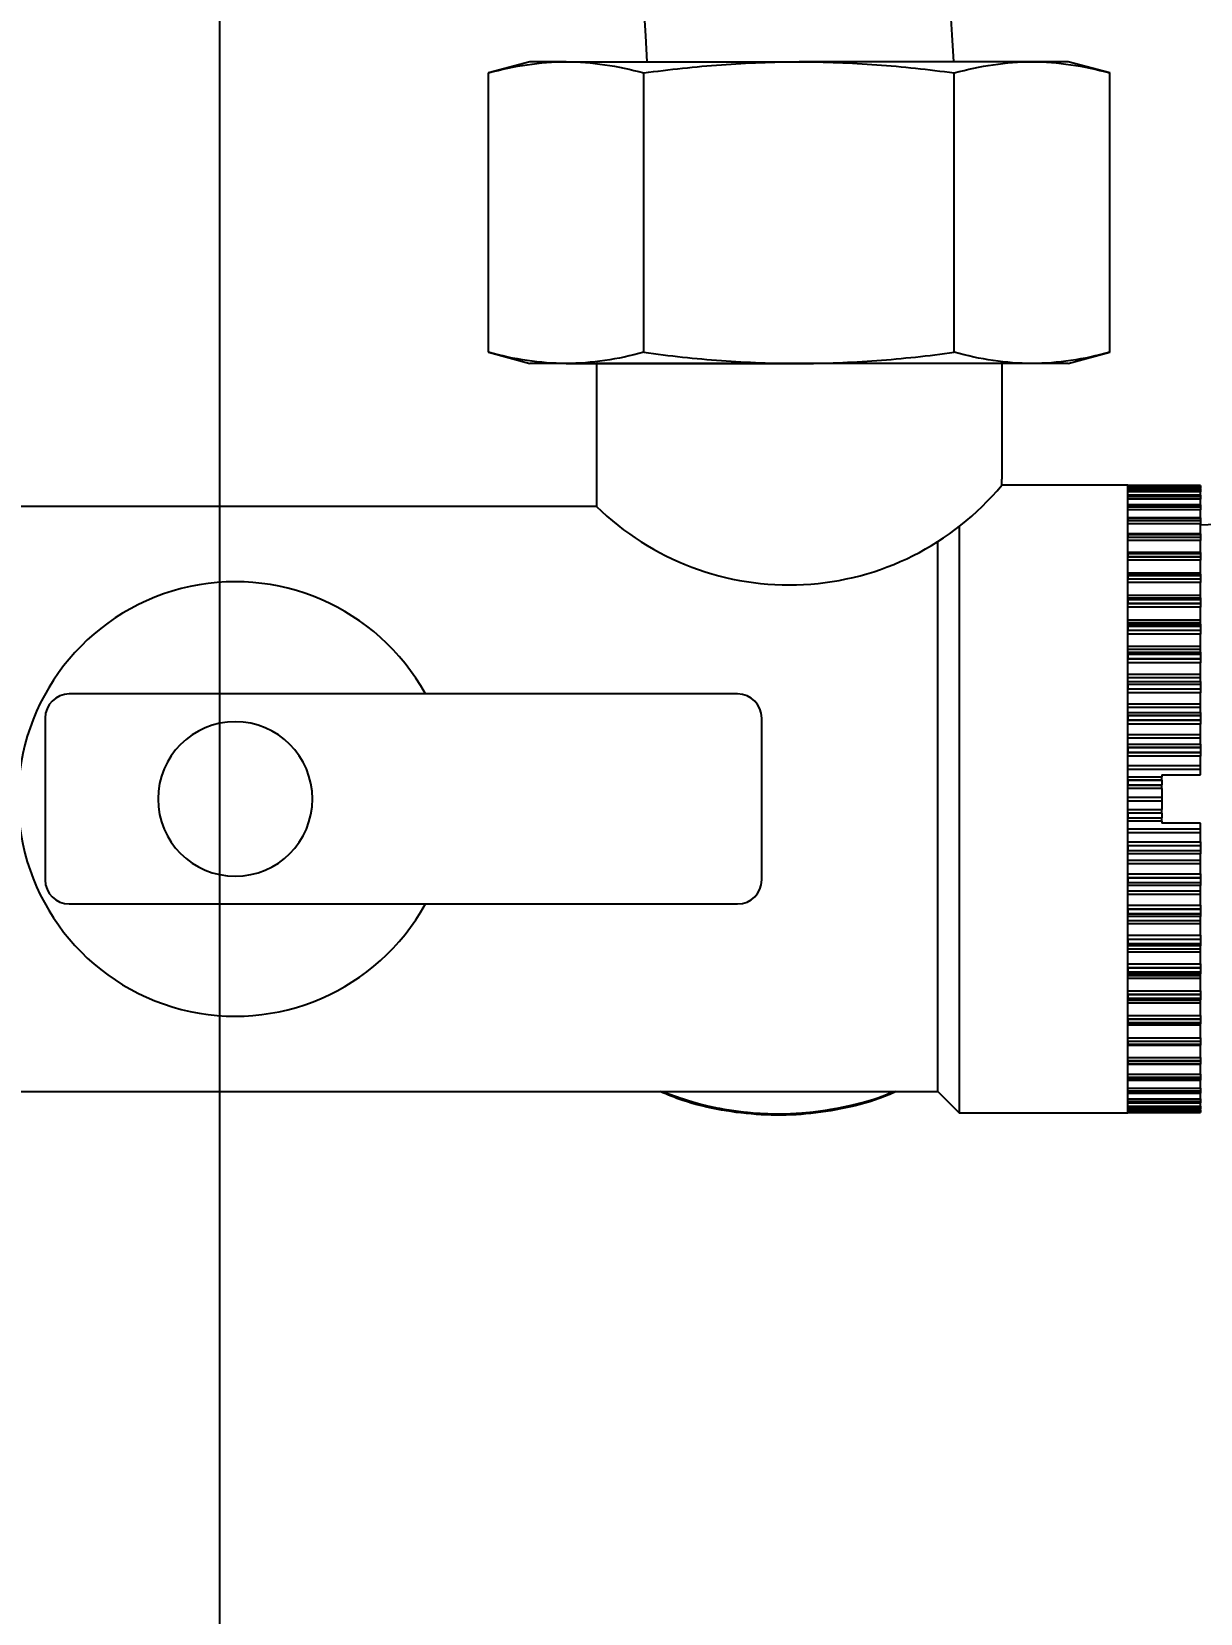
# Model space of a CAD drawing. Extents: x 2670 to 5532, y 31 to 2464.
# Drawn here: x 2908 to 2956.4, y 399.9 to 465.5 of the extents above; entities that cross this region are included whole.
import ezdxf

# ---------------------------------------------------------------- set-up
doc = ezdxf.new("R2010")
doc.units = 0
doc.header["$LTSCALE"] = 20
doc.header["$MEASUREMENT"] = 0
doc.layers.get('0').update_dxf_attribs({"linetype": 'CONTINUOUS'})
doc.layers.get('DEFPOINTS').update_dxf_attribs({"linetype": 'CONTINUOUS'})
doc.layers.add('4', color=4, linetype='CONTINUOUS')
doc.styles.get("Standard").update_dxf_attribs({"font": 'NanumGothic.ttf'})
doc.dimstyles.get("Standard").update_dxf_attribs({"dimtxt": 2.7, "dimasz": 2.5, "dimexe": 1.5, "dimexo": 1.5, "dimgap": 1.5, "dimtad": 1, "dimdec": 0, "dimlfac": 10, "dimzin": 0, "dimdsep": 46, "dimtxsty": 'Standard', "dimcen": 0, "dimclrt": 2, "dimadec": 0, "dimazin": 0, "dimtfac": 1, "dimtdec": 0, "dimtmove": 0, "dimatfit": 3, "dimfxl": 0, "dimtolj": 1, "dimtzin": 0, "dimarcsym": 0})

# ---------------------------------------------------------------- blocks, each defined once
blk = doc.blocks.new('*D31')
at = {"color": 3, "lineweight": -2, "ltscale": 10}
for p, q in [((2915.782, 663.435), (2915.782, 155.76)), ((3200.782, 205.096), (3200.782, 155.76)), ((2935.782, 160.76), (3180.782, 160.76))]:
    blk.add_line(p, q, dxfattribs=at)
at = {"color": 3, "ltscale": 10}
for points in [[(2935.782, 164.093), (2935.782, 157.426), (2915.782, 160.76)], [(3180.782, 164.093), (3180.782, 157.426), (3200.782, 160.76)]]:
    blk.add_solid(points, dxfattribs=at)
at = {"layer": 'DEFPOINTS', "color": 0, "ltscale": 10}
for p in [(2915.782, 664.935), (3200.782, 206.596), (3200.782, 160.76)]:
    blk.add_point(p, dxfattribs=at)
at = {"color": 2, "ltscale": 10, "insert": (3058.282, 184.368), "char_height": 25, "attachment_point": 5}
blk.add_mtext('\\A1;285', dxfattribs=at)
blk = doc.blocks.new('*D26')
at = {"color": 3, "lineweight": -2}
for p, q in [((2994.838, 753.935), (2779.894, 753.935)), ((2785.894, 729.935), (2785.894, 543.79)), ((2785.894, 307.687), (2785.894, 493.832)), ((2894.84, 283.687), (2779.894, 283.687))]:
    blk.add_line(p, q, dxfattribs=at)
at = {"color": 3}
for points in [[(2781.894, 729.935), (2789.894, 729.935), (2785.894, 753.935)], [(2781.894, 307.687), (2789.894, 307.687), (2785.894, 283.687)]]:
    blk.add_solid(points, dxfattribs=at)
at = {"layer": 'DEFPOINTS', "color": 0}
for p in [(2996.638, 753.935), (2785.894, 283.687), (2896.64, 283.687)]:
    blk.add_point(p, dxfattribs=at)
at = {"color": 2, "insert": (2785.894, 518.811), "char_height": 24, "attachment_point": 5}
blk.add_mtext('\\A1;470', dxfattribs=at)
blk = doc.blocks.new('*D30')
at = {"color": 3, "linetype": 'ByBlock', "lineweight": -2}
for p, q in [((3605.371, 707.347), (3605.371, 30.904)), ((2895.782, 282.187), (2895.782, 30.904)), ((2915.782, 35.904), (3585.371, 35.904))]:
    blk.add_line(p, q, dxfattribs=at)
at = {"color": 3}
for points in [[(2915.782, 39.238), (2915.782, 32.571), (2895.782, 35.904)], [(3585.371, 39.238), (3585.371, 32.571), (3605.371, 35.904)]]:
    blk.add_solid(points, dxfattribs=at)
at = {"layer": 'DEFPOINTS', "color": 0}
for p in [(3605.371, 708.847), (2895.782, 283.687), (3605.371, 35.904)]:
    blk.add_point(p, dxfattribs=at)
at = {"color": 2, "insert": (3244.56, 59.424), "char_height": 25, "attachment_point": 5}
blk.add_mtext('\\A1;710', dxfattribs=at)

msp = doc.modelspace()

# ---------------------------------------------------------------- linework, layer by layer
at = {"layer": '4'}
for p, q in [((2928.656, 464.231), (2926.931, 463.769)), ((2930.149, 464.231), (2928.656, 464.231)), ((2930.149, 464.231), (2939.806, 464.231)), ((2949.462, 464.231), (2939.806, 464.231)), ((2950.956, 464.231), (2949.462, 464.231)), ((2952.681, 463.769), (2950.956, 464.231)), ((2926.931, 452.193), (2926.931, 463.769)), ((2933.368, 452.193), (2933.368, 463.769)), ((2946.243, 452.193), (2946.243, 463.769)), ((2952.681, 452.193), (2952.681, 463.769)), ((2926.931, 452.193), (2928.656, 451.731)), ((2950.956, 451.731), (2952.681, 452.193)), ((2930.149, 451.731), (2928.656, 451.731)), ((2930.149, 451.731), (2939.806, 451.731)), ((2948.206, 451.731), (2931.406, 451.731)), ((2931.406, 451.731), (2931.406, 446.931)), ((2949.462, 451.731), (2939.806, 451.731)), ((2948.206, 451.731), (2948.206, 446.931)), ((2950.956, 451.731), (2949.462, 451.731)), ((2931.406, 446.931), (2931.406, 445.812)), ((2948.206, 446.687), (2948.206, 446.931)), ((2953.44, 446.687), (2948.206, 446.687)), ((2953.44, 433.687), (2953.44, 446.687)), ((2956.44, 446.674), (2953.44, 446.674)), ((2953.44, 446.674), (2953.44, 446.664)), ((2953.44, 446.674), (2956.44, 446.674)), ((2953.44, 446.664), (2956.44, 446.664)), ((2953.44, 446.663), (2956.44, 446.663)), ((2956.44, 446.583), (2953.44, 446.583)), ((2956.44, 446.544), (2953.44, 446.544)), ((2953.44, 446.542), (2956.44, 446.542)), ((2956.44, 446.541), (2953.44, 446.541)), ((2953.44, 446.541), (2953.44, 446.512)), ((2953.44, 446.512), (2956.44, 446.512)), ((2953.44, 446.51), (2956.44, 446.51)), ((2956.44, 446.415), (2953.44, 446.415)), ((2956.44, 446.674), (2956.44, 446.664)), ((2956.44, 446.674), (2956.44, 446.674)), ((2956.44, 446.664), (2956.44, 446.663)), ((2956.44, 446.663), (2956.44, 446.583)), ((2956.44, 446.544), (2956.44, 446.583)), ((2956.44, 446.544), (2956.44, 446.542)), ((2956.44, 446.542), (2956.44, 446.541)), ((2956.44, 446.541), (2956.44, 446.512)), ((2956.44, 446.512), (2956.44, 446.51)), ((2956.44, 446.51), (2956.44, 446.415)), ((2956.44, 446.275), (2956.44, 446.415)), ((2931.406, 445.812), (2907.44, 445.812)), ((2956.44, 446.275), (2953.44, 446.275)), ((2953.44, 446.27), (2953.44, 446.275)), ((2953.44, 446.27), (2956.44, 446.27)), ((2953.44, 446.268), (2953.44, 446.27)), ((2956.44, 446.268), (2953.44, 446.268)), ((2953.44, 446.268), (2953.44, 446.219)), ((2953.44, 446.219), (2956.44, 446.219)), ((2953.44, 446.216), (2953.44, 446.219)), ((2953.44, 446.216), (2956.44, 446.216)), ((2953.44, 446.109), (2953.44, 446.216)), ((2956.44, 446.109), (2953.44, 446.109)), ((2956.44, 445.87), (2953.44, 445.87)), ((2953.44, 445.86), (2953.44, 445.87)), ((2953.44, 445.86), (2956.44, 445.86)), ((2953.44, 445.857), (2953.44, 445.86)), ((2956.44, 445.857), (2953.44, 445.857)), ((2953.44, 445.857), (2953.44, 445.789)), ((2953.44, 445.789), (2956.44, 445.789)), ((2953.44, 445.785), (2953.44, 445.789)), ((2953.44, 445.785), (2956.44, 445.785)), ((2953.44, 445.666), (2953.44, 445.785)), ((2956.44, 445.666), (2953.44, 445.666)), ((2956.44, 446.275), (2956.44, 446.27)), ((2956.44, 446.27), (2956.44, 446.268)), ((2956.44, 446.268), (2956.44, 446.219)), ((2956.44, 446.219), (2956.44, 446.216)), ((2956.44, 446.216), (2956.44, 446.109)), ((2956.44, 445.87), (2956.44, 446.109)), ((2956.44, 445.87), (2956.44, 445.86)), ((2956.44, 445.86), (2956.44, 445.857)), ((2956.44, 445.857), (2956.44, 445.789)), ((2956.44, 445.789), (2956.44, 445.785)), ((2956.44, 445.785), (2956.44, 445.666)), ((2956.44, 445.334), (2956.44, 445.666)), ((2946.44, 444.976), (2946.44, 433.687)), ((2956.44, 445.334), (2953.44, 445.334)), ((2953.44, 445.317), (2953.44, 445.334)), ((2953.44, 445.317), (2956.44, 445.317)), ((2953.44, 445.313), (2953.44, 445.317)), ((2956.44, 445.313), (2953.44, 445.313)), ((2953.44, 445.313), (2953.44, 445.226)), ((2953.44, 445.226), (2956.44, 445.226)), ((2953.44, 445.222), (2953.44, 445.226)), ((2953.44, 445.222), (2956.44, 445.222)), ((2953.44, 445.092), (2953.44, 445.222)), ((2956.44, 445.092), (2953.44, 445.092)), ((2956.44, 445.334), (2956.44, 445.317)), ((2956.44, 445.317), (2956.44, 445.313)), ((2956.44, 445.313), (2956.44, 445.226)), ((2956.44, 445.226), (2956.44, 445.222)), ((2956.44, 445.222), (2956.44, 445.092)), ((2956.44, 444.672), (2956.44, 445.092)), ((2945.565, 433.687), (2945.565, 444.357)), ((2956.44, 444.672), (2953.44, 444.672)), ((2953.44, 444.646), (2953.44, 444.672)), ((2953.44, 444.646), (2956.44, 444.646)), ((2953.44, 444.641), (2953.44, 444.646)), ((2956.44, 444.641), (2953.44, 444.641)), ((2953.44, 444.641), (2953.44, 444.537)), ((2953.44, 444.537), (2956.44, 444.537)), ((2953.44, 444.532), (2953.44, 444.537)), ((2953.44, 444.532), (2956.44, 444.532)), ((2953.44, 444.393), (2953.44, 444.532)), ((2956.44, 444.393), (2953.44, 444.393)), ((2956.44, 444.672), (2956.44, 444.646)), ((2956.44, 444.646), (2956.44, 444.641)), ((2956.44, 444.641), (2956.44, 444.537)), ((2956.44, 444.537), (2956.44, 444.532)), ((2956.44, 444.532), (2956.44, 444.393)), ((2956.44, 443.893), (2956.44, 444.393)), ((2956.44, 443.893), (2953.44, 443.893)), ((2953.44, 443.855), (2953.44, 443.893)), ((2953.44, 443.855), (2956.44, 443.855)), ((2953.44, 443.849), (2953.44, 443.855)), ((2956.44, 443.849), (2953.44, 443.849)), ((2953.44, 443.849), (2953.44, 443.73)), ((2953.44, 443.73), (2956.44, 443.73)), ((2953.44, 443.724), (2953.44, 443.73)), ((2953.44, 443.724), (2956.44, 443.724)), ((2953.44, 443.576), (2953.44, 443.724)), ((2956.44, 443.893), (2956.44, 443.855)), ((2956.44, 443.855), (2956.44, 443.849)), ((2956.44, 443.849), (2956.44, 443.73)), ((2956.44, 443.73), (2956.44, 443.724)), ((2956.44, 443.724), (2956.44, 443.576)), ((2956.44, 443.576), (2953.44, 443.576)), ((2953.44, 443.05), (2956.44, 443.05)), ((2956.44, 443.05), (2956.44, 443.576)), ((2956.44, 443.003), (2956.44, 443.05)), ((2956.44, 443.004), (2953.44, 443.004)), ((2953.44, 442.952), (2953.44, 443.004)), ((2953.44, 442.952), (2956.44, 442.952)), ((2953.44, 442.946), (2953.44, 442.952)), ((2956.44, 442.946), (2953.44, 442.946)), ((2953.44, 442.946), (2953.44, 442.812)), ((2953.44, 442.812), (2956.44, 442.812)), ((2953.44, 442.805), (2953.44, 442.812)), ((2953.44, 442.805), (2956.44, 442.805)), ((2953.44, 442.652), (2953.44, 442.805)), ((2956.44, 442.652), (2953.44, 442.652)), ((2956.44, 443.004), (2956.44, 442.952)), ((2956.44, 442.952), (2956.44, 442.946)), ((2956.44, 442.946), (2956.44, 442.812)), ((2956.44, 442.812), (2956.44, 442.805)), ((2956.44, 442.805), (2956.44, 442.652)), ((2956.44, 442.128), (2956.44, 442.652)), ((2953.44, 442.128), (2956.44, 442.128)), ((2953.44, 442.018), (2956.44, 442.018)), ((2953.44, 442.015), (2956.44, 442.015)), ((2953.44, 441.948), (2953.44, 442.015)), ((2953.44, 441.948), (2956.44, 441.948)), ((2953.44, 441.942), (2953.44, 441.948)), ((2956.44, 441.942), (2953.44, 441.942)), ((2953.44, 441.942), (2953.44, 441.794)), ((2953.44, 441.794), (2956.44, 441.794)), ((2953.44, 441.787), (2953.44, 441.794)), ((2953.44, 441.787), (2956.44, 441.787)), ((2953.44, 441.629), (2953.44, 441.787)), ((2956.44, 442.018), (2956.44, 442.128)), ((2956.44, 442.015), (2956.44, 442.018)), ((2956.44, 442.015), (2956.44, 441.948)), ((2956.44, 441.948), (2956.44, 441.942)), ((2956.44, 441.942), (2956.44, 441.794)), ((2956.44, 441.794), (2956.44, 441.787)), ((2956.44, 441.787), (2956.44, 441.629)), ((2956.44, 441.629), (2953.44, 441.629)), ((2953.44, 441.113), (2956.44, 441.113)), ((2956.44, 441.113), (2956.44, 441.629)), ((2956.44, 440.994), (2956.44, 441.113)), ((2953.44, 440.994), (2956.44, 440.994)), ((2953.44, 440.935), (2956.44, 440.935)), ((2953.44, 440.854), (2953.44, 440.935)), ((2953.44, 440.854), (2956.44, 440.854)), ((2953.44, 440.847), (2953.44, 440.854)), ((2956.44, 440.847), (2953.44, 440.847)), ((2953.44, 440.847), (2953.44, 440.687)), ((2953.44, 440.687), (2956.44, 440.687)), ((2953.44, 440.68), (2953.44, 440.687)), ((2953.44, 440.68), (2956.44, 440.68)), ((2953.44, 440.519), (2953.44, 440.68)), ((2956.44, 440.519), (2953.44, 440.519)), ((2956.44, 440.935), (2956.44, 440.994)), ((2956.44, 440.935), (2956.44, 440.854)), ((2956.44, 440.854), (2956.44, 440.847)), ((2956.44, 440.847), (2956.44, 440.687)), ((2956.44, 440.687), (2956.44, 440.68)), ((2956.44, 440.68), (2956.44, 440.519)), ((2956.44, 440.017), (2956.44, 440.519)), ((2953.44, 440.017), (2956.44, 440.017)), ((2953.44, 439.889), (2956.44, 439.889)), ((2953.44, 439.776), (2956.44, 439.776)), ((2953.44, 439.681), (2953.44, 439.776)), ((2956.44, 439.889), (2956.44, 440.017)), ((2956.44, 439.776), (2956.44, 439.889)), ((2956.44, 439.776), (2956.44, 439.681)), ((2953.44, 439.681), (2956.44, 439.681)), ((2953.44, 439.673), (2953.44, 439.681)), ((2956.44, 439.673), (2953.44, 439.673)), ((2953.44, 439.673), (2953.44, 439.504)), ((2953.44, 439.504), (2956.44, 439.504)), ((2953.44, 439.496), (2953.44, 439.504)), ((2953.44, 439.496), (2956.44, 439.496)), ((2953.44, 439.334), (2953.44, 439.496)), ((2956.44, 439.334), (2953.44, 439.334)), ((2956.44, 439.681), (2956.44, 439.673)), ((2956.44, 439.673), (2956.44, 439.504)), ((2956.44, 439.504), (2956.44, 439.496)), ((2956.44, 439.496), (2956.44, 439.334)), ((2956.44, 438.852), (2956.44, 439.334)), ((2953.44, 438.852), (2956.44, 438.852)), ((2953.44, 438.717), (2956.44, 438.717)), ((2953.44, 438.551), (2956.44, 438.551)), ((2953.44, 438.442), (2953.44, 438.551)), ((2953.44, 438.442), (2956.44, 438.442)), ((2953.44, 438.434), (2953.44, 438.442)), ((2956.44, 438.434), (2953.44, 438.434)), ((2953.44, 438.434), (2953.44, 438.257)), ((2956.44, 438.717), (2956.44, 438.852)), ((2956.44, 438.551), (2956.44, 438.717)), ((2956.44, 438.551), (2956.44, 438.442)), ((2956.44, 438.442), (2956.44, 438.434)), ((2956.44, 438.434), (2956.44, 438.257)), ((2937.262, 438.037), (2909.562, 438.037)), ((2953.44, 438.257), (2956.44, 438.257)), ((2953.44, 438.248), (2953.44, 438.257)), ((2953.44, 438.248), (2956.44, 438.248)), ((2953.44, 438.088), (2953.44, 438.248)), ((2956.44, 438.088), (2953.44, 438.088)), ((2956.44, 438.257), (2956.44, 438.248)), ((2956.44, 438.248), (2956.44, 438.088)), ((2956.44, 437.63), (2956.44, 438.088)), ((2953.44, 437.63), (2956.44, 437.63)), ((2953.44, 437.489), (2956.44, 437.489)), ((2953.44, 437.272), (2956.44, 437.272)), ((2953.44, 437.152), (2953.44, 437.272)), ((2953.44, 437.152), (2956.44, 437.152)), ((2953.44, 437.143), (2953.44, 437.152)), ((2956.44, 437.143), (2953.44, 437.143)), ((2953.44, 437.143), (2953.44, 436.96)), ((2956.44, 437.489), (2956.44, 437.63)), ((2956.44, 437.272), (2956.44, 437.489)), ((2956.44, 437.272), (2956.44, 437.152)), ((2956.44, 437.152), (2956.44, 437.143)), ((2956.44, 437.143), (2956.44, 436.96)), ((2908.562, 437.037), (2908.562, 430.337)), ((2938.262, 430.337), (2938.262, 437.037)), ((2953.44, 436.96), (2956.44, 436.96)), ((2953.44, 436.951), (2953.44, 436.96)), ((2953.44, 436.951), (2956.44, 436.951)), ((2953.44, 436.793), (2953.44, 436.951)), ((2956.44, 436.793), (2953.44, 436.793)), ((2956.44, 436.96), (2956.44, 436.951)), ((2956.44, 436.951), (2956.44, 436.793)), ((2956.44, 436.365), (2956.44, 436.793)), ((2953.44, 436.365), (2956.44, 436.365)), ((2953.44, 436.22), (2956.44, 436.22)), ((2953.44, 435.954), (2956.44, 435.954)), ((2953.44, 435.823), (2953.44, 435.954)), ((2953.44, 435.823), (2956.44, 435.823)), ((2953.44, 435.814), (2953.44, 435.823)), ((2956.44, 435.814), (2953.44, 435.814)), ((2953.44, 435.814), (2953.44, 435.627)), ((2956.44, 436.22), (2956.44, 436.365)), ((2956.44, 435.954), (2956.44, 436.22)), ((2956.44, 435.954), (2956.44, 435.823)), ((2956.44, 435.823), (2956.44, 435.814)), ((2956.44, 435.814), (2956.44, 435.627)), ((2953.44, 435.627), (2956.44, 435.627)), ((2953.44, 435.618), (2953.44, 435.627)), ((2953.44, 435.618), (2956.44, 435.618)), ((2953.44, 435.464), (2953.44, 435.618)), ((2956.44, 435.464), (2953.44, 435.464)), ((2956.44, 435.627), (2956.44, 435.618)), ((2956.44, 435.618), (2956.44, 435.464)), ((2956.44, 435.07), (2956.44, 435.464)), ((2953.44, 435.07), (2956.44, 435.07)), ((2953.44, 434.923), (2956.44, 434.923)), ((2953.44, 434.611), (2954.84, 434.611)), ((2953.44, 434.471), (2953.44, 434.611)), ((2954.84, 434.687), (2956.44, 434.687)), ((2954.84, 434.687), (2954.84, 434.611)), ((2954.84, 434.471), (2954.84, 434.611)), ((2956.44, 434.923), (2956.44, 435.07)), ((2956.44, 434.687), (2956.44, 434.923)), ((2953.44, 434.471), (2954.84, 434.471)), ((2953.44, 434.462), (2953.44, 434.471)), ((2954.84, 434.462), (2953.44, 434.462)), ((2953.44, 434.462), (2953.44, 434.272)), ((2953.44, 434.272), (2954.84, 434.272)), ((2953.44, 434.263), (2953.44, 434.272)), ((2953.44, 434.263), (2954.84, 434.263)), ((2953.44, 434.115), (2953.44, 434.263)), ((2954.84, 434.115), (2953.44, 434.115)), ((2954.84, 434.462), (2954.84, 434.471)), ((2954.84, 434.462), (2954.84, 434.272)), ((2954.84, 434.263), (2954.84, 434.272)), ((2954.84, 434.115), (2954.84, 434.263)), ((2954.84, 434.115), (2954.84, 433.761)), ((2945.565, 421.562), (2945.565, 433.687)), ((2946.44, 433.687), (2946.44, 420.687)), ((2953.44, 433.761), (2954.84, 433.761)), ((2953.44, 420.687), (2953.44, 433.687)), ((2953.44, 433.613), (2954.84, 433.613)), ((2953.44, 433.258), (2954.84, 433.258)), ((2953.44, 433.11), (2953.44, 433.258)), ((2954.84, 433.761), (2954.84, 433.613)), ((2954.84, 433.613), (2954.84, 433.258)), ((2954.84, 433.11), (2954.84, 433.258)), ((2953.44, 433.11), (2954.84, 433.11)), ((2953.44, 433.101), (2953.44, 433.11)), ((2954.84, 433.101), (2953.44, 433.101)), ((2953.44, 433.101), (2953.44, 432.912)), ((2953.44, 432.912), (2954.84, 432.912)), ((2953.44, 432.903), (2953.44, 432.912)), ((2953.44, 432.903), (2954.84, 432.903)), ((2953.44, 432.762), (2953.44, 432.903)), ((2954.84, 432.762), (2953.44, 432.762)), ((2954.84, 433.101), (2954.84, 433.11)), ((2954.84, 433.101), (2954.84, 432.912)), ((2954.84, 432.903), (2954.84, 432.912)), ((2954.84, 432.762), (2954.84, 432.903)), ((2954.84, 432.762), (2954.84, 432.687)), ((2956.44, 432.687), (2954.84, 432.687)), ((2956.44, 432.45), (2956.44, 432.687)), ((2953.44, 432.45), (2956.44, 432.45)), ((2953.44, 432.303), (2956.44, 432.303)), ((2953.44, 431.91), (2956.44, 431.91)), ((2953.44, 431.756), (2953.44, 431.91)), ((2956.44, 432.303), (2956.44, 432.45)), ((2956.44, 431.91), (2956.44, 432.303)), ((2956.44, 431.91), (2956.44, 431.756)), ((2953.44, 431.756), (2956.44, 431.756)), ((2953.44, 431.747), (2953.44, 431.756)), ((2956.44, 431.747), (2953.44, 431.747)), ((2953.44, 431.747), (2953.44, 431.559)), ((2953.44, 431.559), (2956.44, 431.559)), ((2953.44, 431.551), (2953.44, 431.559)), ((2953.44, 431.551), (2956.44, 431.551)), ((2953.44, 431.42), (2953.44, 431.551)), ((2956.44, 431.42), (2953.44, 431.42)), ((2956.44, 431.756), (2956.44, 431.747)), ((2956.44, 431.747), (2956.44, 431.559)), ((2956.44, 431.559), (2956.44, 431.551)), ((2956.44, 431.551), (2956.44, 431.42)), ((2956.44, 431.153), (2956.44, 431.42)), ((2953.44, 431.153), (2956.44, 431.153)), ((2953.44, 431.009), (2956.44, 431.009)), ((2953.44, 430.581), (2956.44, 430.581)), ((2953.44, 430.423), (2953.44, 430.581)), ((2956.44, 431.009), (2956.44, 431.153)), ((2956.44, 430.581), (2956.44, 431.009)), ((2956.44, 430.581), (2956.44, 430.423)), ((2953.44, 430.423), (2956.44, 430.423)), ((2953.44, 430.414), (2953.44, 430.423)), ((2956.44, 430.414), (2953.44, 430.414)), ((2953.44, 430.414), (2953.44, 430.23)), ((2953.44, 430.23), (2956.44, 430.23)), ((2953.44, 430.222), (2953.44, 430.23)), ((2953.44, 430.222), (2956.44, 430.222)), ((2953.44, 430.101), (2953.44, 430.222)), ((2956.44, 430.101), (2953.44, 430.101)), ((2956.44, 430.423), (2956.44, 430.414)), ((2956.44, 430.414), (2956.44, 430.23)), ((2956.44, 430.23), (2956.44, 430.222)), ((2956.44, 430.222), (2956.44, 430.101)), ((2956.44, 429.884), (2956.44, 430.101)), ((2909.562, 429.337), (2937.262, 429.337)), ((2953.44, 429.884), (2956.44, 429.884)), ((2953.44, 429.744), (2956.44, 429.744)), ((2953.44, 429.286), (2956.44, 429.286)), ((2953.44, 429.125), (2953.44, 429.286)), ((2956.44, 429.744), (2956.44, 429.884)), ((2956.44, 429.286), (2956.44, 429.744)), ((2956.44, 429.286), (2956.44, 429.125)), ((2953.44, 429.125), (2956.44, 429.125)), ((2953.44, 429.117), (2953.44, 429.125)), ((2956.44, 429.117), (2953.44, 429.117)), ((2953.44, 429.117), (2953.44, 428.939)), ((2953.44, 428.939), (2956.44, 428.939)), ((2953.44, 428.931), (2953.44, 428.939)), ((2953.44, 428.931), (2956.44, 428.931)), ((2953.44, 428.823), (2953.44, 428.931)), ((2956.44, 428.823), (2953.44, 428.823)), ((2953.44, 428.657), (2956.44, 428.657)), ((2956.44, 429.125), (2956.44, 429.117)), ((2956.44, 429.117), (2956.44, 428.939)), ((2956.44, 428.939), (2956.44, 428.931)), ((2956.44, 428.931), (2956.44, 428.823)), ((2956.44, 428.657), (2956.44, 428.823)), ((2956.44, 428.522), (2956.44, 428.657)), ((2953.44, 428.522), (2956.44, 428.522)), ((2953.44, 428.039), (2956.44, 428.039)), ((2953.44, 427.878), (2953.44, 428.039)), ((2956.44, 428.039), (2956.44, 428.522)), ((2956.44, 428.039), (2956.44, 427.878)), ((2953.44, 427.878), (2956.44, 427.878)), ((2953.44, 427.87), (2953.44, 427.878)), ((2956.44, 427.87), (2953.44, 427.87)), ((2953.44, 427.87), (2953.44, 427.7)), ((2953.44, 427.7), (2956.44, 427.7)), ((2953.44, 427.693), (2953.44, 427.7)), ((2953.44, 427.693), (2956.44, 427.693)), ((2953.44, 427.597), (2953.44, 427.693)), ((2956.44, 427.597), (2953.44, 427.597)), ((2953.44, 427.484), (2956.44, 427.484)), ((2953.44, 427.356), (2956.44, 427.356)), ((2956.44, 427.878), (2956.44, 427.87)), ((2956.44, 427.87), (2956.44, 427.7)), ((2956.44, 427.7), (2956.44, 427.693)), ((2956.44, 427.693), (2956.44, 427.597)), ((2956.44, 427.484), (2956.44, 427.597)), ((2956.44, 427.356), (2956.44, 427.484)), ((2956.44, 426.855), (2956.44, 427.356)), ((2953.44, 426.855), (2956.44, 426.855)), ((2953.44, 426.694), (2953.44, 426.855)), ((2953.44, 426.694), (2956.44, 426.694)), ((2953.44, 426.686), (2953.44, 426.694)), ((2956.44, 426.686), (2953.44, 426.686)), ((2953.44, 426.686), (2953.44, 426.527)), ((2956.44, 426.855), (2956.44, 426.694)), ((2956.44, 426.694), (2956.44, 426.686)), ((2956.44, 426.686), (2956.44, 426.527)), ((2953.44, 426.527), (2956.44, 426.527)), ((2953.44, 426.52), (2953.44, 426.527)), ((2953.44, 426.52), (2956.44, 426.52)), ((2953.44, 426.438), (2953.44, 426.52)), ((2956.44, 426.438), (2953.44, 426.438)), ((2953.44, 426.38), (2956.44, 426.38)), ((2953.44, 426.261), (2956.44, 426.261)), ((2956.44, 426.527), (2956.44, 426.52)), ((2956.44, 426.52), (2956.44, 426.438)), ((2956.44, 426.38), (2956.44, 426.438)), ((2956.44, 426.261), (2956.44, 426.38)), ((2956.44, 425.745), (2956.44, 426.261)), ((2953.44, 425.745), (2956.44, 425.745)), ((2953.44, 425.587), (2953.44, 425.745)), ((2953.44, 425.587), (2956.44, 425.587)), ((2953.44, 425.58), (2953.44, 425.587)), ((2956.44, 425.58), (2953.44, 425.58)), ((2953.44, 425.58), (2953.44, 425.432)), ((2953.44, 425.432), (2956.44, 425.432)), ((2953.44, 425.425), (2953.44, 425.432)), ((2953.44, 425.425), (2956.44, 425.425)), ((2953.44, 425.359), (2953.44, 425.425)), ((2956.44, 425.359), (2953.44, 425.359)), ((2953.44, 425.356), (2956.44, 425.356)), ((2956.44, 425.745), (2956.44, 425.587)), ((2956.44, 425.587), (2956.44, 425.58)), ((2956.44, 425.58), (2956.44, 425.432)), ((2956.44, 425.432), (2956.44, 425.425)), ((2956.44, 425.425), (2956.44, 425.359)), ((2956.44, 425.356), (2956.44, 425.359)), ((2956.44, 425.246), (2956.44, 425.356)), ((2953.44, 425.246), (2956.44, 425.246)), ((2953.44, 424.722), (2956.44, 424.722)), ((2953.44, 424.568), (2953.44, 424.722)), ((2956.44, 424.722), (2956.44, 425.246)), ((2956.44, 424.722), (2956.44, 424.568)), ((2953.44, 424.568), (2956.44, 424.568)), ((2953.44, 424.562), (2953.44, 424.568)), ((2956.44, 424.562), (2953.44, 424.562)), ((2953.44, 424.562), (2953.44, 424.427)), ((2953.44, 424.427), (2956.44, 424.427)), ((2953.44, 424.421), (2953.44, 424.427)), ((2953.44, 424.421), (2956.44, 424.421)), ((2953.44, 424.37), (2953.44, 424.421)), ((2953.44, 424.37), (2956.44, 424.37)), ((2953.44, 424.324), (2956.44, 424.324)), ((2956.44, 424.568), (2956.44, 424.562)), ((2956.44, 424.562), (2956.44, 424.427)), ((2956.44, 424.427), (2956.44, 424.421)), ((2956.44, 424.421), (2956.44, 424.37)), ((2956.44, 424.324), (2956.44, 424.371)), ((2956.44, 423.797), (2956.44, 424.324)), ((2953.44, 423.797), (2956.44, 423.797)), ((2953.44, 423.65), (2953.44, 423.797)), ((2953.44, 423.65), (2956.44, 423.65)), ((2953.44, 423.644), (2953.44, 423.65)), ((2956.44, 423.644), (2953.44, 423.644)), ((2953.44, 423.644), (2953.44, 423.524)), ((2953.44, 423.524), (2956.44, 423.524)), ((2953.44, 423.519), (2953.44, 423.524)), ((2953.44, 423.519), (2956.44, 423.519)), ((2953.44, 423.481), (2953.44, 423.519)), ((2953.44, 423.481), (2956.44, 423.481)), ((2956.44, 423.797), (2956.44, 423.65)), ((2956.44, 423.65), (2956.44, 423.644)), ((2956.44, 423.644), (2956.44, 423.524)), ((2956.44, 423.524), (2956.44, 423.519)), ((2956.44, 423.519), (2956.44, 423.481)), ((2956.44, 422.981), (2956.44, 423.481)), ((2953.44, 422.981), (2956.44, 422.981)), ((2953.44, 422.841), (2953.44, 422.981)), ((2953.44, 422.841), (2956.44, 422.841)), ((2953.44, 422.836), (2953.44, 422.841)), ((2956.44, 422.836), (2953.44, 422.836)), ((2953.44, 422.836), (2953.44, 422.733)), ((2953.44, 422.733), (2956.44, 422.733)), ((2953.44, 422.728), (2953.44, 422.733)), ((2953.44, 422.728), (2956.44, 422.728)), ((2953.44, 422.701), (2953.44, 422.728)), ((2953.44, 422.701), (2956.44, 422.701)), ((2956.44, 422.981), (2956.44, 422.841)), ((2956.44, 422.841), (2956.44, 422.836)), ((2956.44, 422.836), (2956.44, 422.733)), ((2956.44, 422.733), (2956.44, 422.728)), ((2956.44, 422.728), (2956.44, 422.701)), ((2956.44, 422.282), (2956.44, 422.701)), ((2953.44, 422.282), (2956.44, 422.282)), ((2953.44, 422.151), (2953.44, 422.282)), ((2953.44, 422.151), (2956.44, 422.151)), ((2953.44, 422.147), (2953.44, 422.151)), ((2956.44, 422.147), (2953.44, 422.147)), ((2953.44, 422.147), (2953.44, 422.061)), ((2953.44, 422.061), (2956.44, 422.061)), ((2953.44, 422.057), (2953.44, 422.061)), ((2953.44, 422.057), (2956.44, 422.057)), ((2953.44, 422.04), (2953.44, 422.057)), ((2953.44, 422.04), (2956.44, 422.04)), ((2956.44, 422.282), (2956.44, 422.151)), ((2956.44, 422.151), (2956.44, 422.147)), ((2956.44, 422.147), (2956.44, 422.061)), ((2956.44, 422.061), (2956.44, 422.057)), ((2956.44, 422.057), (2956.44, 422.04)), ((2956.44, 421.708), (2956.44, 422.04)), ((2907.44, 421.562), (2945.565, 421.562)), ((2945.565, 421.562), (2946.44, 420.687)), ((2953.44, 421.708), (2956.44, 421.708)), ((2953.44, 421.588), (2953.44, 421.708)), ((2953.44, 421.588), (2956.44, 421.588)), ((2953.44, 421.585), (2953.44, 421.588)), ((2956.44, 421.585), (2953.44, 421.585)), ((2953.44, 421.585), (2953.44, 421.517)), ((2953.44, 421.517), (2956.44, 421.517)), ((2953.44, 421.514), (2953.44, 421.517)), ((2953.44, 421.514), (2956.44, 421.514)), ((2953.44, 421.504), (2953.44, 421.514)), ((2953.44, 421.504), (2956.44, 421.504)), ((2956.44, 421.708), (2956.44, 421.588)), ((2956.44, 421.588), (2956.44, 421.585)), ((2956.44, 421.585), (2956.44, 421.517)), ((2956.44, 421.517), (2956.44, 421.514)), ((2956.44, 421.514), (2956.44, 421.504)), ((2956.44, 421.265), (2956.44, 421.504)), ((2953.44, 421.265), (2956.44, 421.265)), ((2953.44, 421.157), (2953.44, 421.265)), ((2953.44, 421.157), (2956.44, 421.157)), ((2953.44, 421.155), (2953.44, 421.157)), ((2956.44, 421.155), (2953.44, 421.155)), ((2953.44, 421.155), (2953.44, 421.106)), ((2953.44, 421.106), (2956.44, 421.106)), ((2953.44, 421.103), (2953.44, 421.106)), ((2953.44, 421.103), (2956.44, 421.103)), ((2953.44, 421.099), (2953.44, 421.103)), ((2953.44, 421.099), (2956.44, 421.099)), ((2953.44, 420.958), (2956.44, 420.958)), ((2953.44, 420.864), (2956.44, 420.864)), ((2956.44, 420.862), (2953.44, 420.862)), ((2953.44, 420.862), (2953.44, 420.832)), ((2953.44, 420.832), (2956.44, 420.832)), ((2953.44, 420.831), (2956.44, 420.831)), ((2953.44, 420.83), (2956.44, 420.83)), ((2953.44, 420.791), (2956.44, 420.791)), ((2956.44, 421.265), (2956.44, 421.157)), ((2956.44, 421.157), (2956.44, 421.155)), ((2956.44, 421.155), (2956.44, 421.106)), ((2956.44, 421.106), (2956.44, 421.103)), ((2956.44, 421.103), (2956.44, 421.099)), ((2956.44, 420.958), (2956.44, 421.099)), ((2956.44, 420.958), (2956.44, 420.864)), ((2956.44, 420.864), (2956.44, 420.862)), ((2956.44, 420.862), (2956.44, 420.832)), ((2956.44, 420.832), (2956.44, 420.831)), ((2956.44, 420.831), (2956.44, 420.83)), ((2956.44, 420.791), (2956.44, 420.83)), ((2956.44, 420.791), (2956.44, 420.711)), ((2946.44, 420.687), (2953.44, 420.687)), ((2953.44, 420.711), (2956.44, 420.711)), ((2956.44, 420.71), (2953.44, 420.71)), ((2953.44, 420.71), (2953.44, 420.7)), ((2953.44, 420.7), (2956.44, 420.7)), ((2953.44, 420.7), (2956.44, 420.7)), ((2956.44, 420.711), (2956.44, 420.71)), ((2956.44, 420.71), (2956.44, 420.7)), ((2956.44, 420.7), (2956.44, 420.7))]:
    msp.add_line(p, q, dxfattribs=at)
for centre, radius, start, end in [((2939.402, 454.003), 11.447, 225.6906, 320.27233), ((2916.44, 433.687), 9, 28.90333, 180), ((2909.562, 437.037), 1, 90, 180), ((2937.262, 437.037), 1, 0, 90), ((2916.44, 433.687), 3.2, 0, 180), ((2916.44, 433.687), 9, 180, 331.09667), ((2916.44, 433.687), 3.2, 180, 0), ((2909.562, 430.337), 1, 180, 270), ((2937.262, 430.337), 1, 270, 0)]:
    msp.add_arc(centre, radius, start, end, dxfattribs=at)
for points, knots in [([(2933.515, 464.231), (2932.821, 475.627), (2932.32, 486.993), (2933.181, 498.142), (2933.182, 498.144), (2933.182, 498.147), (2933.182, 498.149), (2935.109, 523.091), (2937.037, 548.033), (2987.65, 562.198)], [5.614123, 5.614123, 5.614123, 5.614123, 39.47194, 39.47194, 39.47194, 39.479158, 39.479158, 39.479158, 115.226727, 115.226727, 115.226727, 115.226727]), ([(2946.216, 464.231), (2945.495, 476.063), (2944.982, 487.863), (2945.986, 499.42), (2945.986, 499.423), (2945.987, 499.425), (2945.987, 499.427), (2947.871, 521.112), (2949.755, 542.796), (2990.93, 548.266)], [5.612973, 5.612973, 5.612973, 5.612973, 40.765787, 40.765787, 40.765787, 40.773241, 40.773241, 40.773241, 106.727551, 106.727551, 106.727551, 106.727551]), ([(2926.931, 463.769), (2927.467, 463.912), (2928.004, 464.029), (2929.077, 464.188), (2929.613, 464.231), (2930.149, 464.231)], [0, 0, 0, 0, 0.5, 0.5, 1, 1, 1, 1]), ([(2930.149, 464.231), (2930.686, 464.231), (2931.222, 464.188), (2932.295, 464.029), (2932.832, 463.912), (2933.368, 463.769)], [0, 0, 0, 0, 0.5, 0.5, 1, 1, 1, 1]), ([(2933.368, 463.769), (2934.438, 463.912), (2935.514, 464.029), (2937.662, 464.189), (2938.734, 464.231), (2939.806, 464.231)], [0, 0, 0, 0, 0.5, 0.5, 1, 1, 1, 1]), ([(2939.806, 464.231), (2940.881, 464.231), (2941.955, 464.188), (2944.1, 464.029), (2945.172, 463.912), (2946.243, 463.769)], [0, 0, 0, 0, 0.5, 0.5, 1, 1, 1, 1]), ([(2946.243, 463.769), (2946.78, 463.912), (2947.316, 464.029), (2948.389, 464.188), (2948.925, 464.231), (2949.462, 464.231)], [0, 0, 0, 0, 0.5, 0.5, 1, 1, 1, 1]), ([(2949.462, 464.231), (2949.998, 464.231), (2950.535, 464.188), (2951.608, 464.029), (2952.144, 463.912), (2952.681, 463.769)], [0, 0, 0, 0, 0.5, 0.5, 1, 1, 1, 1]), ([(2930.149, 451.731), (2929.613, 451.731), (2929.077, 451.773), (2928.004, 451.932), (2927.467, 452.049), (2926.931, 452.193)], [0, 0, 0, 0, 0.5, 0.5, 1, 1, 1, 1]), ([(2933.368, 452.193), (2932.832, 452.049), (2932.295, 451.932), (2931.222, 451.773), (2930.686, 451.731), (2930.149, 451.731)], [0, 0, 0, 0, 0.5, 0.5, 1, 1, 1, 1]), ([(2933.368, 452.193), (2934.438, 452.05), (2935.514, 451.932), (2937.662, 451.773), (2938.734, 451.731), (2939.806, 451.731)], [0, 0, 0, 0, 0.5, 0.5, 1, 1, 1, 1]), ([(2939.806, 451.731), (2940.881, 451.731), (2941.955, 451.773), (2944.1, 451.933), (2945.172, 452.049), (2946.243, 452.193)], [0, 0, 0, 0, 0.5, 0.5, 1, 1, 1, 1]), ([(2949.462, 451.731), (2948.925, 451.731), (2948.389, 451.773), (2947.316, 451.932), (2946.78, 452.049), (2946.243, 452.193)], [0, 0, 0, 0, 0.5, 0.5, 1, 1, 1, 1]), ([(2952.681, 452.193), (2952.144, 452.049), (2951.608, 451.932), (2950.535, 451.773), (2949.998, 451.731), (2949.462, 451.731)], [0, 0, 0, 0, 0.5, 0.5, 1, 1, 1, 1]), ([(2956.44, 445.043), (2958.133, 445.151), (2959.825, 445.259), (2961.517, 445.367), (2974.526, 446.196), (2987.534, 447.025), (3000.266, 446.119)], [-5.025286, -5.025286, -5.025286, -5.025286, 0, 0, 0, 38.62891, 38.62891, 38.62891, 38.62891]), ([(2943.831, 421.562), (2943.598, 421.462), (2942.857, 421.144), (2941.533, 420.817), (2939.892, 420.585), (2938.232, 420.57), (2936.587, 420.77), (2935.178, 421.096), (2934.358, 421.434), (2934.047, 421.562)], [0, 0, 0, 0, 0.075748, 0.240572, 0.405396, 0.570219, 0.735043, 0.899867, 1, 1, 1, 1]), ([(2934.154, 421.562), (2934.61, 421.395), (2935.569, 421.046), (2937.104, 420.743), (2938.714, 420.612), (2940.333, 420.682), (2941.913, 420.965), (2943.045, 421.265), (2943.618, 421.522), (2943.707, 421.562)], [0, 0, 0, 0, 0.14875, 0.312584, 0.477855, 0.643303, 0.807661, 0.970012, 1, 1, 1, 1]), ([(2934.157, 421.562), (2934.6, 421.399), (2935.546, 421.051), (2937.067, 420.747), (2938.677, 420.612), (2940.296, 420.677), (2941.878, 420.955), (2943.022, 421.256), (2943.606, 421.517), (2943.706, 421.562)], [0, 0, 0, 0, 0.144833, 0.308681, 0.473994, 0.639514, 0.803971, 0.966406, 1, 1, 1, 1]), ([(2934.159, 421.562), (2934.59, 421.402), (2935.523, 421.057), (2937.031, 420.752), (2938.64, 420.612), (2940.26, 420.673), (2941.843, 420.946), (2942.999, 421.248), (2943.594, 421.513), (2943.705, 421.562)], [0, 0, 0, 0, 0.140941, 0.304793, 0.470138, 0.635719, 0.800267, 0.962778, 1, 1, 1, 1]), ([(2934.161, 421.562), (2934.58, 421.405), (2935.5, 421.062), (2936.995, 420.757), (2938.603, 420.612), (2940.223, 420.668), (2941.808, 420.936), (2942.976, 421.24), (2943.582, 421.508), (2943.704, 421.562)], [0, 0, 0, 0, 0.137074, 0.30092, 0.466288, 0.63192, 0.796547, 0.959129, 1, 1, 1, 1])]:
    msp.add_open_spline(points, degree=3, knots=knots, dxfattribs=at)

# ---------------------------------------------------------------- dimensions: what is measured, and where the dimension line sits
dim = msp.add_linear_dim(base=(2785.894, 283.687), p1=(2996.638, 753.935), p2=(2896.64, 283.687), angle=90, dimstyle='Standard', override={"dimscale": 1.2, "dimtxt": 20, "dimasz": 20, "dimexe": 5, "dimgap": 10, "dimtih": 1, "dimtoh": 1, "dimlfac": 1, "dimzin": 12, "dimclrd": 3, "dimclre": 3, "dimazin": 2, "dimarcsym": 1})
dim.commit()
dim.dimension.update_dxf_attribs({"geometry": '*D26', "text_midpoint": (2785.894, 518.811)})
dim = msp.add_linear_dim(base=(3605.371, 35.904), p1=(2895.782, 283.687), p2=(3605.371, 708.847), dimstyle='Standard', override={"dimtxt": 25, "dimasz": 20, "dimexe": 5, "dimgap": 10, "dimlfac": 1, "dimzin": 12, "dimclrd": 3, "dimclre": 3, "dimazin": 2, "dimarcsym": 1})
dim.commit()
dim.dimension.update_dxf_attribs({"geometry": '*D30', "text_midpoint": (3244.56, 35.904), "dimtype": 160})
at = {"color": 7, "ltscale": 10}
dim = msp.add_linear_dim(base=(3200.782, 160.76), p1=(2915.782, 664.935), p2=(3200.782, 206.596), dimstyle='Standard', override={"dimtxt": 25, "dimasz": 20, "dimexe": 5, "dimgap": 10, "dimlfac": 1, "dimclrd": 3, "dimclre": 3}, dxfattribs=at)
dim.commit()
dim.dimension.update_dxf_attribs({"geometry": '*D31', "text_midpoint": (3058.282, 184.368)})

doc.saveas('drawing.dxf')
